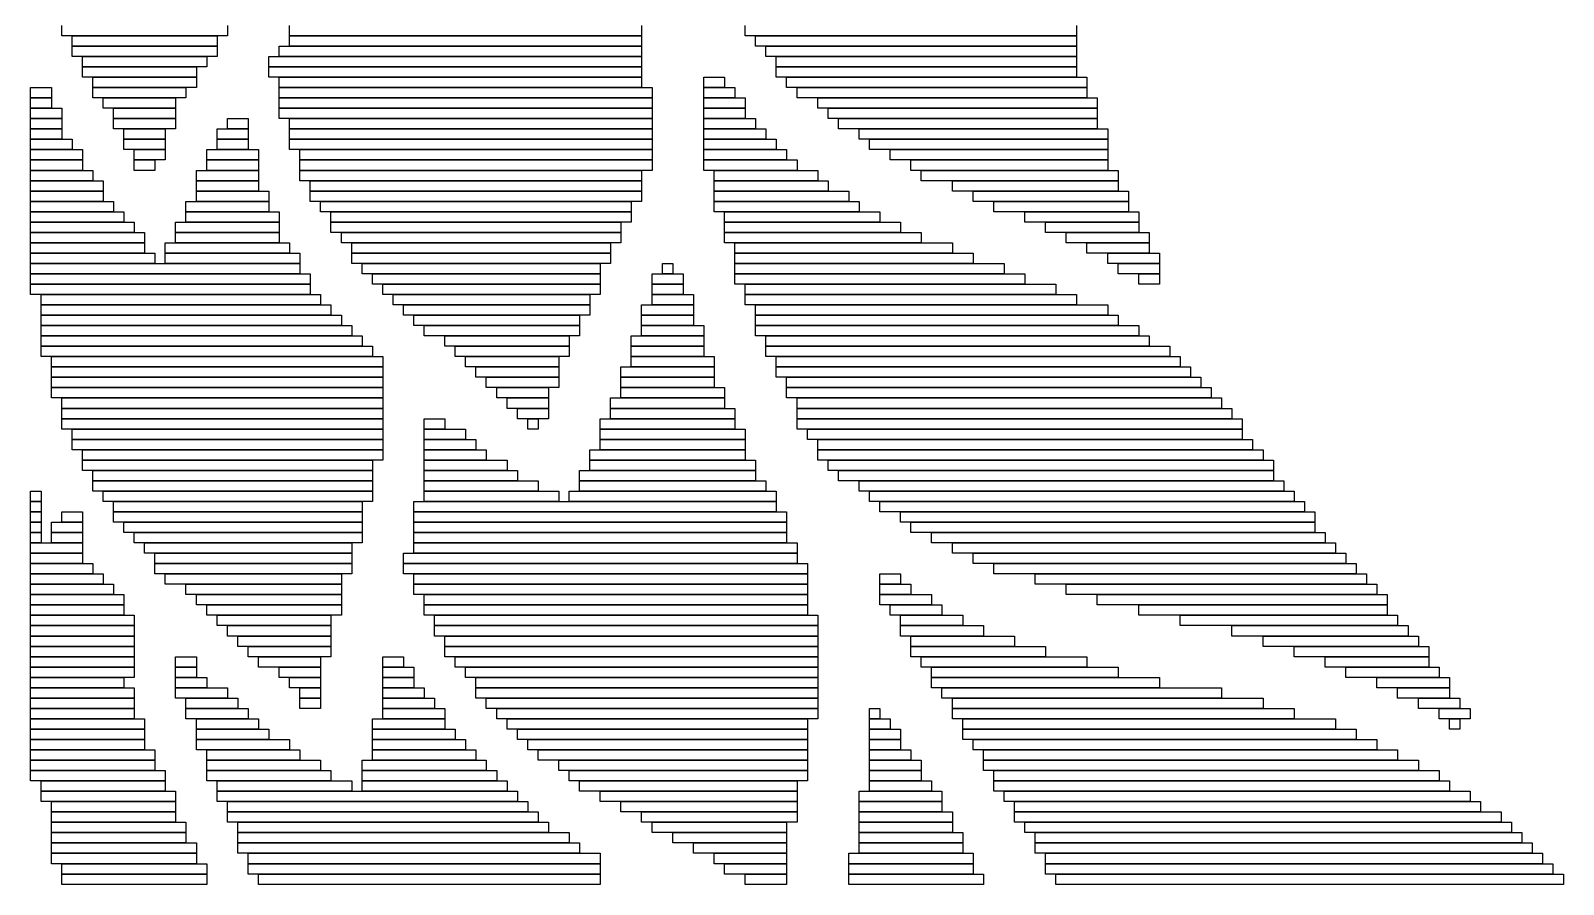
# Model space of a CAD drawing. Extents: x 343 to 660, y 321 to 684.
# Drawn here: x 343 to 491, y 321 to 403.5 of the extents above; entities that cross this region are included whole.
import ezdxf

# ---------------------------------------------------------------- set-up
doc = ezdxf.new("R2010")
doc.units = 0

msp = doc.modelspace()

# ---------------------------------------------------------------- linework, layer by layer
for p, q in [((346, 403), (346, 404)), ((362, 403), (346, 403)), ((347, 403), (361, 403)), ((347, 402), (347, 403)), ((361, 403), (361, 402)), ((362, 404), (362, 403)), ((368, 403), (368, 404)), ((402, 403), (368, 403)), ((368, 403), (402, 403)), ((368, 402), (368, 403)), ((402, 404), (402, 403)), ((402, 403), (402, 402)), ((412, 403), (412, 404)), ((444, 403), (412, 403)), ((413, 403), (444, 403)), ((413, 402), (413, 403)), ((444, 404), (444, 403)), ((444, 403), (444, 402)), ((361, 402), (347, 402)), ((347, 402), (361, 402)), ((347, 401), (347, 402)), ((361, 402), (361, 401)), ((367, 402), (402, 402)), ((367, 401), (367, 402)), ((402, 402), (368, 402)), ((402, 402), (402, 401)), ((444, 402), (413, 402)), ((414, 402), (444, 402)), ((414, 401), (414, 402)), ((444, 402), (444, 401)), ((361, 401), (347, 401)), ((348, 401), (360, 401)), ((348, 400), (348, 401)), ((360, 400), (348, 400)), ((348, 400), (359, 400)), ((348, 399), (348, 400)), ((359, 400), (359, 399)), ((360, 401), (360, 400)), ((366, 401), (402, 401)), ((366, 400), (366, 401)), ((402, 400), (366, 400)), ((366, 400), (402, 400)), ((366, 399), (366, 400)), ((402, 401), (367, 401)), ((402, 401), (402, 400)), ((402, 400), (402, 399)), ((444, 401), (414, 401)), ((415, 401), (444, 401)), ((415, 400), (415, 401)), ((444, 400), (415, 400)), ((415, 400), (444, 400)), ((415, 399), (415, 400)), ((444, 401), (444, 400)), ((444, 400), (444, 399)), ((359, 399), (348, 399)), ((349, 399), (359, 399)), ((349, 398), (349, 399)), ((359, 399), (359, 398)), ((402, 399), (366, 399)), ((367, 399), (402, 399)), ((367, 398), (367, 399)), ((402, 399), (402, 398)), ((408, 399), (410, 399)), ((408, 398), (408, 399)), ((410, 399), (410, 398)), ((444, 399), (415, 399)), ((416, 399), (445, 399)), ((416, 398), (416, 399)), ((445, 399), (445, 398)), ((343, 398), (345, 398)), ((343, 397), (343, 398)), ((345, 397), (343, 397)), ((343, 397), (345, 397)), ((343, 396), (343, 397)), ((345, 398), (345, 397)), ((345, 397), (345, 396)), ((359, 398), (349, 398)), ((349, 398), (358, 398)), ((349, 397), (349, 398)), ((358, 397), (349, 397)), ((350, 397), (357, 397)), ((350, 396), (350, 397)), ((357, 397), (357, 396)), ((358, 398), (358, 397)), ((402, 398), (367, 398)), ((367, 398), (403, 398)), ((367, 397), (367, 398)), ((403, 397), (367, 397)), ((367, 397), (403, 397)), ((367, 396), (367, 397)), ((403, 398), (403, 397)), ((403, 397), (403, 396)), ((410, 398), (408, 398)), ((408, 398), (411, 398)), ((408, 397), (408, 398)), ((411, 397), (408, 397)), ((408, 397), (412, 397)), ((408, 396), (408, 397)), ((411, 398), (411, 397)), ((412, 397), (412, 396)), ((445, 398), (416, 398)), ((417, 398), (445, 398)), ((417, 397), (417, 398)), ((445, 397), (417, 397)), ((419, 397), (446, 397)), ((419, 396), (419, 397)), ((445, 398), (445, 397)), ((446, 397), (446, 396)), ((345, 396), (343, 396)), ((343, 396), (346, 396)), ((343, 395), (343, 396)), ((346, 396), (346, 395)), ((357, 396), (350, 396)), ((351, 396), (357, 396)), ((351, 395), (351, 396)), ((357, 396), (357, 395)), ((403, 396), (367, 396)), ((367, 396), (403, 396)), ((367, 395), (367, 396)), ((403, 396), (403, 395)), ((412, 396), (408, 396)), ((408, 396), (412, 396)), ((408, 395), (408, 396)), ((412, 396), (412, 395)), ((446, 396), (419, 396)), ((420, 396), (446, 396)), ((420, 395), (420, 396)), ((446, 396), (446, 395)), ((346, 395), (343, 395)), ((343, 395), (346, 395)), ((343, 394), (343, 395)), ((346, 394), (343, 394)), ((343, 394), (346, 394)), ((343, 393), (343, 394)), ((346, 395), (346, 394)), ((346, 394), (346, 393)), ((357, 395), (351, 395)), ((351, 395), (357, 395)), ((351, 394), (351, 395)), ((357, 394), (351, 394)), ((352, 394), (356, 394)), ((352, 393), (352, 394)), ((356, 394), (356, 393)), ((357, 395), (357, 394)), ((361, 394), (364, 394)), ((361, 393), (361, 394)), ((362, 395), (364, 395)), ((362, 394), (362, 395)), ((364, 394), (362, 394)), ((364, 395), (364, 394)), ((364, 394), (364, 393)), ((403, 395), (367, 395)), ((368, 395), (403, 395)), ((368, 394), (368, 395)), ((403, 394), (368, 394)), ((368, 394), (403, 394)), ((368, 393), (368, 394)), ((403, 395), (403, 394)), ((403, 394), (403, 393)), ((412, 395), (408, 395)), ((408, 395), (413, 395)), ((408, 394), (408, 395)), ((413, 394), (408, 394)), ((408, 394), (414, 394)), ((408, 393), (408, 394)), ((413, 395), (413, 394)), ((414, 394), (414, 393)), ((446, 395), (420, 395)), ((421, 395), (446, 395)), ((421, 394), (421, 395)), ((446, 394), (421, 394)), ((423, 394), (447, 394)), ((423, 393), (423, 394)), ((446, 395), (446, 394)), ((447, 394), (447, 393)), ((346, 393), (343, 393)), ((343, 393), (347, 393)), ((343, 392), (343, 393)), ((347, 393), (347, 392)), ((356, 393), (352, 393)), ((352, 393), (356, 393)), ((352, 392), (352, 393)), ((356, 393), (356, 392)), ((364, 393), (361, 393)), ((361, 393), (364, 393)), ((361, 392), (361, 393)), ((364, 393), (364, 392)), ((403, 393), (368, 393)), ((368, 393), (403, 393)), ((368, 392), (368, 393)), ((403, 393), (403, 392)), ((414, 393), (408, 393)), ((408, 393), (415, 393)), ((408, 392), (408, 393)), ((415, 393), (415, 392)), ((447, 393), (423, 393)), ((424, 393), (447, 393)), ((424, 392), (424, 393)), ((447, 393), (447, 392)), ((347, 392), (343, 392)), ((343, 392), (348, 392)), ((343, 391), (343, 392)), ((348, 391), (343, 391)), ((343, 391), (348, 391)), ((343, 390), (343, 391)), ((348, 392), (348, 391)), ((348, 391), (348, 390)), ((356, 392), (352, 392)), ((353, 392), (356, 392)), ((353, 391), (353, 392)), ((356, 391), (353, 391)), ((353, 391), (355, 391)), ((353, 390), (353, 391)), ((355, 391), (355, 390)), ((356, 392), (356, 391)), ((360, 392), (365, 392)), ((360, 391), (360, 392)), ((365, 391), (360, 391)), ((360, 391), (365, 391)), ((360, 390), (360, 391)), ((364, 392), (361, 392)), ((365, 392), (365, 391)), ((365, 391), (365, 390)), ((403, 392), (368, 392)), ((369, 392), (403, 392)), ((369, 391), (369, 392)), ((403, 391), (369, 391)), ((369, 391), (403, 391)), ((369, 390), (369, 391)), ((403, 392), (403, 391)), ((403, 391), (403, 390)), ((415, 392), (408, 392)), ((408, 392), (416, 392)), ((408, 391), (408, 392)), ((416, 391), (408, 391)), ((408, 391), (417, 391)), ((408, 390), (408, 391)), ((416, 392), (416, 391)), ((417, 391), (417, 390)), ((447, 392), (424, 392)), ((426, 392), (447, 392)), ((426, 391), (426, 392)), ((447, 391), (426, 391)), ((428, 391), (447, 391)), ((428, 390), (428, 391)), ((447, 392), (447, 391)), ((447, 391), (447, 390)), ((348, 390), (343, 390)), ((343, 390), (349, 390)), ((343, 389), (343, 390)), ((349, 390), (349, 389)), ((355, 390), (353, 390)), ((359, 390), (365, 390)), ((359, 389), (359, 390)), ((365, 390), (360, 390)), ((365, 390), (365, 389)), ((403, 390), (369, 390)), ((369, 390), (402, 390)), ((369, 389), (369, 390)), ((402, 390), (402, 389)), ((417, 390), (408, 390)), ((409, 390), (419, 390)), ((409, 389), (409, 390)), ((419, 390), (419, 389)), ((447, 390), (428, 390)), ((429, 390), (448, 390)), ((429, 389), (429, 390)), ((448, 390), (448, 389)), ((349, 389), (343, 389)), ((343, 389), (350, 389)), ((343, 388), (343, 389)), ((350, 388), (343, 388)), ((343, 388), (350, 388)), ((343, 387), (343, 388)), ((350, 389), (350, 388)), ((350, 388), (350, 387)), ((365, 389), (359, 389)), ((359, 389), (365, 389)), ((359, 388), (359, 389)), ((365, 388), (359, 388)), ((359, 388), (366, 388)), ((359, 387), (359, 388)), ((365, 389), (365, 388)), ((366, 388), (366, 387)), ((402, 389), (369, 389)), ((370, 389), (402, 389)), ((370, 388), (370, 389)), ((402, 388), (370, 388)), ((370, 388), (402, 388)), ((370, 387), (370, 388)), ((402, 389), (402, 388)), ((402, 388), (402, 387)), ((419, 389), (409, 389)), ((409, 389), (420, 389)), ((409, 388), (409, 389)), ((420, 388), (409, 388)), ((409, 388), (422, 388)), ((409, 387), (409, 388)), ((420, 389), (420, 388)), ((422, 388), (422, 387)), ((448, 389), (429, 389)), ((432, 389), (448, 389)), ((432, 388), (432, 389)), ((448, 388), (432, 388)), ((434, 388), (449, 388)), ((434, 387), (434, 388)), ((448, 389), (448, 388)), ((449, 388), (449, 387)), ((350, 387), (343, 387)), ((343, 387), (351, 387)), ((343, 386), (343, 387)), ((351, 387), (351, 386)), ((358, 387), (366, 387)), ((358, 386), (358, 387)), ((366, 387), (359, 387)), ((366, 387), (366, 386)), ((402, 387), (370, 387)), ((371, 387), (401, 387)), ((371, 386), (371, 387)), ((401, 387), (401, 386)), ((422, 387), (409, 387)), ((409, 387), (423, 387)), ((409, 386), (409, 387)), ((423, 387), (423, 386)), ((449, 387), (434, 387)), ((436, 387), (449, 387)), ((436, 386), (436, 387)), ((449, 387), (449, 386)), ((351, 386), (343, 386)), ((343, 386), (352, 386)), ((343, 385), (343, 386)), ((352, 385), (343, 385)), ((343, 385), (353, 385)), ((343, 384), (343, 385)), ((352, 386), (352, 385)), ((353, 385), (353, 384)), ((357, 385), (367, 385)), ((357, 384), (357, 385)), ((366, 386), (358, 386)), ((358, 386), (367, 386)), ((358, 385), (358, 386)), ((367, 385), (358, 385)), ((367, 386), (367, 385)), ((367, 385), (367, 384)), ((401, 386), (371, 386)), ((372, 386), (401, 386)), ((372, 385), (372, 386)), ((401, 385), (372, 385)), ((372, 385), (400, 385)), ((372, 384), (372, 385)), ((400, 385), (400, 384)), ((401, 386), (401, 385)), ((423, 386), (409, 386)), ((410, 386), (425, 386)), ((410, 385), (410, 386)), ((425, 385), (410, 385)), ((410, 385), (427, 385)), ((410, 384), (410, 385)), ((425, 386), (425, 385)), ((427, 385), (427, 384)), ((449, 386), (436, 386)), ((439, 386), (450, 386)), ((439, 385), (439, 386)), ((450, 385), (439, 385)), ((441, 385), (450, 385)), ((441, 384), (441, 385)), ((450, 386), (450, 385)), ((450, 385), (450, 384)), ((353, 384), (343, 384)), ((343, 384), (354, 384)), ((343, 383), (343, 384)), ((354, 384), (354, 383)), ((367, 384), (357, 384)), ((357, 384), (367, 384)), ((357, 383), (357, 384)), ((367, 384), (367, 383)), ((400, 384), (372, 384)), ((373, 384), (400, 384)), ((373, 383), (373, 384)), ((400, 384), (400, 383)), ((427, 384), (410, 384)), ((410, 384), (429, 384)), ((410, 383), (410, 384)), ((429, 384), (429, 383)), ((450, 384), (441, 384)), ((443, 384), (451, 384)), ((443, 383), (443, 384)), ((451, 384), (451, 383)), ((354, 383), (343, 383)), ((343, 383), (354, 383)), ((343, 382), (343, 383)), ((354, 382), (343, 382)), ((343, 382), (355, 382)), ((343, 381), (343, 382)), ((354, 383), (354, 382)), ((355, 382), (355, 381)), ((356, 383), (368, 383)), ((356, 382), (356, 383)), ((368, 382), (356, 382)), ((356, 382), (369, 382)), ((356, 381), (356, 382)), ((367, 383), (357, 383)), ((368, 383), (368, 382)), ((369, 382), (369, 381)), ((400, 383), (373, 383)), ((374, 383), (399, 383)), ((374, 382), (374, 383)), ((399, 382), (374, 382)), ((374, 382), (399, 382)), ((374, 381), (374, 382)), ((399, 383), (399, 382)), ((399, 382), (399, 381)), ((429, 383), (410, 383)), ((411, 383), (432, 383)), ((411, 382), (411, 383)), ((432, 382), (411, 382)), ((411, 382), (434, 382)), ((411, 381), (411, 382)), ((432, 383), (432, 382)), ((434, 382), (434, 381)), ((451, 383), (443, 383)), ((445, 383), (451, 383)), ((445, 382), (445, 383)), ((451, 382), (445, 382)), ((447, 382), (452, 382)), ((447, 381), (447, 382)), ((451, 383), (451, 382)), ((452, 382), (452, 381)), ((355, 381), (343, 381)), ((343, 381), (369, 381)), ((343, 380), (343, 381)), ((369, 381), (356, 381)), ((369, 381), (369, 380)), ((399, 381), (374, 381)), ((375, 381), (398, 381)), ((375, 380), (375, 381)), ((398, 381), (398, 380)), ((404, 381), (405, 381)), ((404, 380), (404, 381)), ((405, 381), (405, 380)), ((434, 381), (411, 381)), ((411, 381), (437, 381)), ((411, 380), (411, 381)), ((437, 381), (437, 380)), ((452, 381), (447, 381)), ((448, 381), (452, 381)), ((448, 380), (448, 381)), ((452, 381), (452, 380)), ((369, 380), (343, 380)), ((343, 380), (370, 380)), ((343, 379), (343, 380)), ((370, 379), (343, 379)), ((343, 379), (370, 379)), ((343, 378), (343, 379)), ((370, 380), (370, 379)), ((370, 379), (370, 378)), ((398, 380), (375, 380)), ((376, 380), (398, 380)), ((376, 379), (376, 380)), ((398, 379), (376, 379)), ((377, 379), (398, 379)), ((377, 378), (377, 379)), ((398, 380), (398, 379)), ((398, 379), (398, 378)), ((403, 380), (406, 380)), ((403, 379), (403, 380)), ((406, 379), (403, 379)), ((403, 379), (406, 379)), ((403, 378), (403, 379)), ((405, 380), (404, 380)), ((406, 380), (406, 379)), ((406, 379), (406, 378)), ((437, 380), (411, 380)), ((411, 380), (439, 380)), ((411, 379), (411, 380)), ((439, 379), (411, 379)), ((412, 379), (442, 379)), ((412, 378), (412, 379)), ((439, 380), (439, 379)), ((442, 379), (442, 378)), ((452, 380), (448, 380)), ((450, 380), (452, 380)), ((450, 379), (450, 380)), ((452, 379), (450, 379)), ((452, 380), (452, 379)), ((370, 378), (343, 378)), ((344, 378), (371, 378)), ((344, 377), (344, 378)), ((371, 378), (371, 377)), ((398, 378), (377, 378)), ((378, 378), (397, 378)), ((378, 377), (378, 378)), ((397, 378), (397, 377)), ((406, 378), (403, 378)), ((403, 378), (407, 378)), ((403, 377), (403, 378)), ((407, 378), (407, 377)), ((442, 378), (412, 378)), ((412, 378), (444, 378)), ((412, 377), (412, 378)), ((444, 378), (444, 377)), ((371, 377), (344, 377)), ((344, 377), (372, 377)), ((344, 376), (344, 377)), ((372, 376), (344, 376)), ((344, 376), (373, 376)), ((344, 375), (344, 376)), ((372, 377), (372, 376)), ((373, 376), (373, 375)), ((397, 377), (378, 377)), ((379, 377), (397, 377)), ((379, 376), (379, 377)), ((397, 376), (379, 376)), ((380, 376), (396, 376)), ((380, 375), (380, 376)), ((396, 376), (396, 375)), ((397, 377), (397, 376)), ((402, 377), (407, 377)), ((402, 376), (402, 377)), ((407, 376), (402, 376)), ((402, 376), (407, 376)), ((402, 375), (402, 376)), ((407, 377), (403, 377)), ((407, 377), (407, 376)), ((407, 376), (407, 375)), ((444, 377), (412, 377)), ((413, 377), (447, 377)), ((413, 376), (413, 377)), ((447, 376), (413, 376)), ((413, 376), (448, 376)), ((413, 375), (413, 376)), ((447, 377), (447, 376)), ((448, 376), (448, 375)), ((373, 375), (344, 375)), ((344, 375), (374, 375)), ((344, 374), (344, 375)), ((374, 375), (374, 374)), ((396, 375), (380, 375)), ((381, 375), (396, 375)), ((381, 374), (381, 375)), ((396, 375), (396, 374)), ((407, 375), (402, 375)), ((402, 375), (408, 375)), ((402, 374), (402, 375)), ((408, 375), (408, 374)), ((448, 375), (413, 375)), ((413, 375), (450, 375)), ((413, 374), (413, 375)), ((450, 375), (450, 374)), ((374, 374), (344, 374)), ((344, 374), (375, 374)), ((344, 373), (344, 374)), ((375, 373), (344, 373)), ((344, 373), (376, 373)), ((344, 372), (344, 373)), ((375, 374), (375, 373)), ((376, 373), (376, 372)), ((396, 374), (381, 374)), ((383, 374), (395, 374)), ((383, 373), (383, 374)), ((395, 373), (383, 373)), ((384, 373), (395, 373)), ((384, 372), (384, 373)), ((395, 374), (395, 373)), ((395, 373), (395, 372)), ((401, 374), (408, 374)), ((401, 373), (401, 374)), ((408, 373), (401, 373)), ((401, 373), (408, 373)), ((401, 372), (401, 373)), ((408, 374), (402, 374)), ((408, 374), (408, 373)), ((408, 373), (408, 372)), ((450, 374), (413, 374)), ((414, 374), (451, 374)), ((414, 373), (414, 374)), ((451, 373), (414, 373)), ((414, 373), (453, 373)), ((414, 372), (414, 373)), ((451, 374), (451, 373)), ((453, 373), (453, 372)), ((376, 372), (344, 372)), ((345, 372), (377, 372)), ((345, 371), (345, 372)), ((377, 372), (377, 371)), ((395, 372), (384, 372)), ((385, 372), (394, 372)), ((385, 371), (385, 372)), ((394, 372), (394, 371)), ((408, 372), (401, 372)), ((401, 372), (409, 372)), ((401, 371), (401, 372)), ((409, 372), (409, 371)), ((453, 372), (414, 372)), ((415, 372), (454, 372)), ((415, 371), (415, 372)), ((454, 372), (454, 371)), ((377, 371), (345, 371)), ((345, 371), (377, 371)), ((345, 370), (345, 371)), ((377, 370), (345, 370)), ((345, 370), (377, 370)), ((345, 369), (345, 370)), ((377, 371), (377, 370)), ((377, 370), (377, 369)), ((394, 371), (385, 371)), ((386, 371), (394, 371)), ((386, 370), (386, 371)), ((394, 370), (386, 370)), ((387, 370), (394, 370)), ((387, 369), (387, 370)), ((394, 371), (394, 370)), ((394, 370), (394, 369)), ((400, 371), (409, 371)), ((400, 370), (400, 371)), ((409, 370), (400, 370)), ((400, 370), (409, 370)), ((400, 369), (400, 370)), ((409, 371), (401, 371)), ((409, 371), (409, 370)), ((409, 370), (409, 369)), ((454, 371), (415, 371)), ((415, 371), (455, 371)), ((415, 370), (415, 371)), ((455, 370), (415, 370)), ((416, 370), (456, 370)), ((416, 369), (416, 370)), ((455, 371), (455, 370)), ((456, 370), (456, 369)), ((377, 369), (345, 369)), ((345, 369), (377, 369)), ((345, 368), (345, 369)), ((377, 369), (377, 368)), ((394, 369), (387, 369)), ((388, 369), (393, 369)), ((388, 368), (388, 369)), ((393, 369), (393, 368)), ((409, 369), (400, 369)), ((400, 369), (410, 369)), ((400, 368), (400, 369)), ((410, 369), (410, 368)), ((456, 369), (416, 369)), ((416, 369), (457, 369)), ((416, 368), (416, 369)), ((457, 369), (457, 368)), ((377, 368), (345, 368)), ((346, 368), (377, 368)), ((346, 367), (346, 368)), ((377, 368), (377, 367)), ((393, 368), (388, 368)), ((389, 368), (393, 368)), ((389, 367), (389, 368)), ((393, 368), (393, 367)), ((399, 368), (410, 368)), ((399, 367), (399, 368)), ((410, 368), (400, 368)), ((410, 368), (410, 367)), ((457, 368), (416, 368)), ((417, 368), (458, 368)), ((417, 367), (417, 368)), ((458, 368), (458, 367)), ((377, 367), (346, 367)), ((346, 367), (377, 367)), ((346, 366), (346, 367)), ((377, 366), (346, 366)), ((346, 366), (377, 366)), ((346, 365), (346, 366)), ((377, 367), (377, 366)), ((377, 366), (377, 365)), ((381, 366), (383, 366)), ((381, 365), (381, 366)), ((383, 366), (383, 365)), ((393, 367), (389, 367)), ((390, 367), (393, 367)), ((390, 366), (390, 367)), ((393, 366), (390, 366)), ((391, 366), (392, 366)), ((391, 365), (391, 366)), ((392, 366), (392, 365)), ((393, 367), (393, 366)), ((398, 366), (411, 366)), ((398, 365), (398, 366)), ((410, 367), (399, 367)), ((399, 367), (411, 367)), ((399, 366), (399, 367)), ((411, 366), (399, 366)), ((411, 367), (411, 366)), ((411, 366), (411, 365)), ((458, 367), (417, 367)), ((417, 367), (459, 367)), ((417, 366), (417, 367)), ((459, 366), (417, 366)), ((417, 366), (460, 366)), ((417, 365), (417, 366)), ((459, 367), (459, 366)), ((460, 366), (460, 365)), ((377, 365), (346, 365)), ((347, 365), (377, 365)), ((347, 364), (347, 365)), ((377, 365), (377, 364)), ((383, 365), (381, 365)), ((381, 365), (385, 365)), ((381, 364), (381, 365)), ((385, 365), (385, 364)), ((392, 365), (391, 365)), ((411, 365), (398, 365)), ((398, 365), (412, 365)), ((398, 364), (398, 365)), ((412, 365), (412, 364)), ((460, 365), (417, 365)), ((418, 365), (460, 365)), ((418, 364), (418, 365)), ((460, 365), (460, 364)), ((377, 364), (347, 364)), ((347, 364), (377, 364)), ((347, 363), (347, 364)), ((377, 363), (347, 363)), ((348, 363), (377, 363)), ((348, 362), (348, 363)), ((377, 364), (377, 363)), ((377, 363), (377, 362)), ((385, 364), (381, 364)), ((381, 364), (386, 364)), ((381, 363), (381, 364)), ((386, 363), (381, 363)), ((381, 363), (387, 363)), ((381, 362), (381, 363)), ((386, 364), (386, 363)), ((387, 363), (387, 362)), ((397, 363), (412, 363)), ((397, 362), (397, 363)), ((412, 364), (398, 364)), ((398, 364), (412, 364)), ((398, 363), (398, 364)), ((412, 363), (398, 363)), ((412, 364), (412, 363)), ((412, 363), (412, 362)), ((460, 364), (418, 364)), ((419, 364), (461, 364)), ((419, 363), (419, 364)), ((461, 363), (419, 363)), ((419, 363), (462, 363)), ((419, 362), (419, 363)), ((461, 364), (461, 363)), ((462, 363), (462, 362)), ((377, 362), (348, 362)), ((348, 362), (376, 362)), ((348, 361), (348, 362)), ((376, 362), (376, 361)), ((387, 362), (381, 362)), ((381, 362), (389, 362)), ((381, 361), (381, 362)), ((389, 362), (389, 361)), ((412, 362), (397, 362)), ((397, 362), (413, 362)), ((397, 361), (397, 362)), ((413, 362), (413, 361)), ((462, 362), (419, 362)), ((420, 362), (463, 362)), ((420, 361), (420, 362)), ((463, 362), (463, 361)), ((376, 361), (348, 361)), ((349, 361), (376, 361)), ((349, 360), (349, 361)), ((376, 360), (349, 360)), ((349, 360), (376, 360)), ((349, 359), (349, 360)), ((376, 361), (376, 360)), ((376, 360), (376, 359)), ((389, 361), (381, 361)), ((381, 361), (390, 361)), ((381, 360), (381, 361)), ((390, 360), (381, 360)), ((381, 360), (392, 360)), ((381, 359), (381, 360)), ((390, 361), (390, 360)), ((392, 360), (392, 359)), ((396, 361), (413, 361)), ((396, 360), (396, 361)), ((413, 360), (396, 360)), ((396, 360), (414, 360)), ((396, 359), (396, 360)), ((413, 361), (397, 361)), ((413, 361), (413, 360)), ((414, 360), (414, 359)), ((463, 361), (420, 361)), ((421, 361), (463, 361)), ((421, 360), (421, 361)), ((463, 360), (421, 360)), ((423, 360), (464, 360)), ((423, 359), (423, 360)), ((463, 361), (463, 360)), ((464, 360), (464, 359)), ((343, 359), (344, 359)), ((343, 358), (343, 359)), ((344, 359), (344, 358)), ((376, 359), (349, 359)), ((350, 359), (376, 359)), ((350, 358), (350, 359)), ((376, 359), (376, 358)), ((392, 359), (381, 359)), ((381, 359), (394, 359)), ((381, 358), (381, 359)), ((394, 359), (394, 358)), ((395, 359), (415, 359)), ((395, 358), (395, 359)), ((414, 359), (396, 359)), ((415, 359), (415, 358)), ((464, 359), (423, 359)), ((424, 359), (465, 359)), ((424, 358), (424, 359)), ((465, 359), (465, 358)), ((344, 358), (343, 358)), ((343, 358), (344, 358)), ((343, 357), (343, 358)), ((344, 357), (343, 357)), ((343, 357), (344, 357)), ((343, 356), (343, 357)), ((344, 358), (344, 357)), ((344, 357), (344, 356)), ((346, 357), (348, 357)), ((346, 356), (346, 357)), ((348, 357), (348, 356)), ((376, 358), (350, 358)), ((351, 358), (375, 358)), ((351, 357), (351, 358)), ((375, 357), (351, 357)), ((351, 357), (375, 357)), ((351, 356), (351, 357)), ((375, 358), (375, 357)), ((375, 357), (375, 356)), ((380, 358), (415, 358)), ((380, 357), (380, 358)), ((415, 357), (380, 357)), ((380, 357), (416, 357)), ((380, 356), (380, 357)), ((394, 358), (381, 358)), ((415, 358), (395, 358)), ((415, 358), (415, 357)), ((416, 357), (416, 356)), ((465, 358), (424, 358)), ((425, 358), (466, 358)), ((425, 357), (425, 358)), ((466, 357), (425, 357)), ((427, 357), (467, 357)), ((427, 356), (427, 357)), ((466, 358), (466, 357)), ((467, 357), (467, 356)), ((344, 356), (343, 356)), ((343, 356), (344, 356)), ((343, 355), (343, 356)), ((344, 356), (344, 355)), ((345, 356), (348, 356)), ((345, 355), (345, 356)), ((348, 356), (346, 356)), ((348, 356), (348, 355)), ((375, 356), (351, 356)), ((352, 356), (375, 356)), ((352, 355), (352, 356)), ((375, 356), (375, 355)), ((416, 356), (380, 356)), ((380, 356), (416, 356)), ((380, 355), (380, 356)), ((416, 356), (416, 355)), ((467, 356), (427, 356)), ((428, 356), (467, 356)), ((428, 355), (428, 356)), ((467, 356), (467, 355)), ((344, 355), (343, 355)), ((343, 355), (344, 355)), ((343, 354), (343, 355)), ((344, 354), (343, 354)), ((343, 354), (348, 354)), ((343, 353), (343, 354)), ((344, 355), (344, 354)), ((348, 355), (345, 355)), ((345, 355), (348, 355)), ((345, 354), (345, 355)), ((348, 354), (345, 354)), ((348, 355), (348, 354)), ((348, 354), (348, 353)), ((375, 355), (352, 355)), ((353, 355), (375, 355)), ((353, 354), (353, 355)), ((375, 354), (353, 354)), ((354, 354), (374, 354)), ((354, 353), (354, 354)), ((374, 354), (374, 353)), ((375, 355), (375, 354)), ((416, 355), (380, 355)), ((380, 355), (416, 355)), ((380, 354), (380, 355)), ((416, 354), (380, 354)), ((380, 354), (417, 354)), ((380, 353), (380, 354)), ((416, 355), (416, 354)), ((417, 354), (417, 353)), ((467, 355), (428, 355)), ((430, 355), (468, 355)), ((430, 354), (430, 355)), ((468, 354), (430, 354)), ((432, 354), (469, 354)), ((432, 353), (432, 354)), ((468, 355), (468, 354)), ((469, 354), (469, 353)), ((348, 353), (343, 353)), ((343, 353), (348, 353)), ((343, 352), (343, 353)), ((348, 353), (348, 352)), ((374, 353), (354, 353)), ((355, 353), (374, 353)), ((355, 352), (355, 353)), ((374, 353), (374, 352)), ((379, 353), (417, 353)), ((379, 352), (379, 353)), ((417, 353), (380, 353)), ((417, 353), (417, 352)), ((469, 353), (432, 353)), ((434, 353), (470, 353)), ((434, 352), (434, 353)), ((470, 353), (470, 352)), ((348, 352), (343, 352)), ((343, 352), (349, 352)), ((343, 351), (343, 352)), ((349, 351), (343, 351)), ((343, 351), (350, 351)), ((343, 350), (343, 351)), ((349, 352), (349, 351)), ((350, 351), (350, 350)), ((374, 352), (355, 352)), ((355, 352), (374, 352)), ((355, 351), (355, 352)), ((374, 351), (355, 351)), ((356, 351), (373, 351)), ((356, 350), (356, 351)), ((373, 351), (373, 350)), ((374, 352), (374, 351)), ((417, 352), (379, 352)), ((379, 352), (418, 352)), ((379, 351), (379, 352)), ((418, 351), (379, 351)), ((380, 351), (418, 351)), ((380, 350), (380, 351)), ((418, 352), (418, 351)), ((418, 351), (418, 350)), ((425, 351), (427, 351)), ((425, 350), (425, 351)), ((427, 351), (427, 350)), ((470, 352), (434, 352)), ((436, 352), (471, 352)), ((436, 351), (436, 352)), ((471, 351), (436, 351)), ((440, 351), (472, 351)), ((440, 350), (440, 351)), ((471, 352), (471, 351)), ((472, 351), (472, 350)), ((350, 350), (343, 350)), ((343, 350), (351, 350)), ((343, 349), (343, 350)), ((351, 350), (351, 349)), ((373, 350), (356, 350)), ((358, 350), (373, 350)), ((358, 349), (358, 350)), ((373, 350), (373, 349)), ((418, 350), (380, 350)), ((380, 350), (418, 350)), ((380, 349), (380, 350)), ((418, 350), (418, 349)), ((427, 350), (425, 350)), ((425, 350), (428, 350)), ((425, 349), (425, 350)), ((428, 350), (428, 349)), ((472, 350), (440, 350)), ((443, 350), (473, 350)), ((443, 349), (443, 350)), ((473, 350), (473, 349)), ((351, 349), (343, 349)), ((343, 349), (352, 349)), ((343, 348), (343, 349)), ((352, 348), (343, 348)), ((343, 348), (352, 348)), ((343, 347), (343, 348)), ((352, 349), (352, 348)), ((352, 348), (352, 347)), ((373, 349), (358, 349)), ((359, 349), (373, 349)), ((359, 348), (359, 349)), ((373, 348), (359, 348)), ((360, 348), (373, 348)), ((360, 347), (360, 348)), ((373, 349), (373, 348)), ((373, 348), (373, 347)), ((418, 349), (380, 349)), ((381, 349), (418, 349)), ((381, 348), (381, 349)), ((418, 348), (381, 348)), ((381, 348), (418, 348)), ((381, 347), (381, 348)), ((418, 349), (418, 348)), ((418, 348), (418, 347)), ((428, 349), (425, 349)), ((425, 349), (430, 349)), ((425, 348), (425, 349)), ((430, 348), (425, 348)), ((426, 348), (431, 348)), ((426, 347), (426, 348)), ((430, 349), (430, 348)), ((431, 348), (431, 347)), ((473, 349), (443, 349)), ((446, 349), (474, 349)), ((446, 348), (446, 349)), ((474, 348), (446, 348)), ((450, 348), (474, 348)), ((450, 347), (450, 348)), ((474, 349), (474, 348)), ((474, 348), (474, 347)), ((352, 347), (343, 347)), ((343, 347), (353, 347)), ((343, 346), (343, 347)), ((353, 347), (353, 346)), ((373, 347), (360, 347)), ((361, 347), (372, 347)), ((361, 346), (361, 347)), ((372, 347), (372, 346)), ((418, 347), (381, 347)), ((382, 347), (419, 347)), ((382, 346), (382, 347)), ((419, 347), (419, 346)), ((431, 347), (426, 347)), ((427, 347), (433, 347)), ((427, 346), (427, 347)), ((433, 347), (433, 346)), ((474, 347), (450, 347)), ((454, 347), (475, 347)), ((454, 346), (454, 347)), ((475, 347), (475, 346)), ((353, 346), (343, 346)), ((343, 346), (353, 346)), ((343, 345), (343, 346)), ((353, 345), (343, 345)), ((343, 345), (353, 345)), ((343, 344), (343, 345)), ((353, 346), (353, 345)), ((353, 345), (353, 344)), ((372, 346), (361, 346)), ((362, 346), (372, 346)), ((362, 345), (362, 346)), ((372, 345), (362, 345)), ((363, 345), (372, 345)), ((363, 344), (363, 345)), ((372, 346), (372, 345)), ((372, 345), (372, 344)), ((419, 346), (382, 346)), ((382, 346), (419, 346)), ((382, 345), (382, 346)), ((419, 345), (382, 345)), ((383, 345), (419, 345)), ((383, 344), (383, 345)), ((419, 346), (419, 345)), ((419, 345), (419, 344)), ((433, 346), (427, 346)), ((427, 346), (435, 346)), ((427, 345), (427, 346)), ((435, 345), (427, 345)), ((428, 345), (438, 345)), ((428, 344), (428, 345)), ((435, 346), (435, 345)), ((438, 345), (438, 344)), ((475, 346), (454, 346)), ((459, 346), (476, 346)), ((459, 345), (459, 346)), ((476, 345), (459, 345)), ((462, 345), (477, 345)), ((462, 344), (462, 345)), ((476, 346), (476, 345)), ((477, 345), (477, 344)), ((353, 344), (343, 344)), ((343, 344), (353, 344)), ((343, 343), (343, 344)), ((353, 344), (353, 343)), ((372, 344), (363, 344)), ((364, 344), (372, 344)), ((364, 343), (364, 344)), ((372, 344), (372, 343)), ((419, 344), (383, 344)), ((383, 344), (419, 344)), ((383, 343), (383, 344)), ((419, 344), (419, 343)), ((438, 344), (428, 344)), ((428, 344), (441, 344)), ((428, 343), (428, 344)), ((441, 344), (441, 343)), ((477, 344), (462, 344)), ((465, 344), (478, 344)), ((465, 343), (465, 344)), ((478, 344), (478, 343)), ((353, 343), (343, 343)), ((343, 343), (353, 343)), ((343, 342), (343, 343)), ((353, 342), (343, 342)), ((343, 342), (353, 342)), ((343, 341), (343, 342)), ((353, 343), (353, 342)), ((353, 342), (353, 341)), ((357, 343), (359, 343)), ((357, 342), (357, 343)), ((359, 342), (357, 342)), ((357, 342), (359, 342)), ((357, 341), (357, 342)), ((359, 343), (359, 342)), ((359, 342), (359, 341)), ((372, 343), (364, 343)), ((365, 343), (371, 343)), ((365, 342), (365, 343)), ((371, 342), (365, 342)), ((367, 342), (371, 342)), ((367, 341), (367, 342)), ((371, 343), (371, 342)), ((371, 342), (371, 341)), ((377, 343), (379, 343)), ((377, 342), (377, 343)), ((379, 342), (377, 342)), ((377, 342), (380, 342)), ((377, 341), (377, 342)), ((379, 343), (379, 342)), ((380, 342), (380, 341)), ((419, 343), (383, 343)), ((384, 343), (419, 343)), ((384, 342), (384, 343)), ((419, 342), (384, 342)), ((385, 342), (419, 342)), ((385, 341), (385, 342)), ((419, 343), (419, 342)), ((419, 342), (419, 341)), ((441, 343), (428, 343)), ((429, 343), (445, 343)), ((429, 342), (429, 343)), ((445, 342), (429, 342)), ((430, 342), (448, 342)), ((430, 341), (430, 342)), ((445, 343), (445, 342)), ((448, 342), (448, 341)), ((478, 343), (465, 343)), ((468, 343), (478, 343)), ((468, 342), (468, 343)), ((478, 342), (468, 342)), ((470, 342), (479, 342)), ((470, 341), (470, 342)), ((478, 343), (478, 342)), ((479, 342), (479, 341)), ((353, 341), (343, 341)), ((343, 341), (352, 341)), ((343, 340), (343, 341)), ((352, 341), (352, 340)), ((359, 341), (357, 341)), ((357, 341), (360, 341)), ((357, 340), (357, 341)), ((360, 341), (360, 340)), ((371, 341), (367, 341)), ((368, 341), (371, 341)), ((368, 340), (368, 341)), ((371, 341), (371, 340)), ((380, 341), (377, 341)), ((377, 341), (380, 341)), ((377, 340), (377, 341)), ((380, 341), (380, 340)), ((419, 341), (385, 341)), ((386, 341), (419, 341)), ((386, 340), (386, 341)), ((419, 341), (419, 340)), ((448, 341), (430, 341)), ((430, 341), (452, 341)), ((430, 340), (430, 341)), ((452, 341), (452, 340)), ((479, 341), (470, 341)), ((473, 341), (480, 341)), ((473, 340), (473, 341)), ((480, 341), (480, 340)), ((352, 340), (343, 340)), ((343, 340), (353, 340)), ((343, 339), (343, 340)), ((353, 339), (343, 339)), ((343, 339), (353, 339)), ((343, 338), (343, 339)), ((353, 340), (353, 339)), ((353, 339), (353, 338)), ((360, 340), (357, 340)), ((357, 340), (362, 340)), ((357, 339), (357, 340)), ((362, 339), (357, 339)), ((358, 339), (363, 339)), ((358, 338), (358, 339)), ((362, 340), (362, 339)), ((363, 339), (363, 338)), ((371, 340), (368, 340)), ((369, 340), (371, 340)), ((369, 339), (369, 340)), ((371, 339), (369, 339)), ((369, 339), (371, 339)), ((369, 338), (369, 339)), ((371, 340), (371, 339)), ((371, 339), (371, 338)), ((380, 340), (377, 340)), ((377, 340), (381, 340)), ((377, 339), (377, 340)), ((381, 339), (377, 339)), ((377, 339), (382, 339)), ((377, 338), (377, 339)), ((381, 340), (381, 339)), ((382, 339), (382, 338)), ((419, 340), (386, 340)), ((386, 340), (419, 340)), ((386, 339), (386, 340)), ((419, 339), (386, 339)), ((387, 339), (419, 339)), ((387, 338), (387, 339)), ((419, 340), (419, 339)), ((419, 339), (419, 338)), ((452, 340), (430, 340)), ((431, 340), (458, 340)), ((431, 339), (431, 340)), ((458, 339), (431, 339)), ((432, 339), (462, 339)), ((432, 338), (432, 339)), ((458, 340), (458, 339)), ((462, 339), (462, 338)), ((480, 340), (473, 340)), ((475, 340), (480, 340)), ((475, 339), (475, 340)), ((480, 339), (475, 339)), ((477, 339), (481, 339)), ((477, 338), (477, 339)), ((480, 340), (480, 339)), ((481, 339), (481, 338)), ((353, 338), (343, 338)), ((343, 338), (353, 338)), ((343, 337), (343, 338)), ((353, 338), (353, 337)), ((363, 338), (358, 338)), ((358, 338), (364, 338)), ((358, 337), (358, 338)), ((364, 338), (364, 337)), ((371, 338), (369, 338)), ((382, 338), (377, 338)), ((377, 338), (383, 338)), ((377, 337), (377, 338)), ((383, 338), (383, 337)), ((419, 338), (387, 338)), ((388, 338), (419, 338)), ((388, 337), (388, 338)), ((419, 338), (419, 337)), ((424, 338), (425, 338)), ((424, 337), (424, 338)), ((425, 338), (425, 337)), ((462, 338), (432, 338)), ((432, 338), (465, 338)), ((432, 337), (432, 338)), ((465, 338), (465, 337)), ((481, 338), (477, 338)), ((479, 338), (482, 338)), ((479, 337), (479, 338)), ((482, 338), (482, 337)), ((353, 337), (343, 337)), ((343, 337), (354, 337)), ((343, 336), (343, 337)), ((354, 336), (343, 336)), ((343, 336), (354, 336)), ((343, 335), (343, 336)), ((354, 337), (354, 336)), ((354, 336), (354, 335)), ((364, 337), (358, 337)), ((359, 337), (365, 337)), ((359, 336), (359, 337)), ((365, 336), (359, 336)), ((359, 336), (366, 336)), ((359, 335), (359, 336)), ((365, 337), (365, 336)), ((366, 336), (366, 335)), ((376, 337), (383, 337)), ((376, 336), (376, 337)), ((383, 336), (376, 336)), ((376, 336), (384, 336)), ((376, 335), (376, 336)), ((383, 337), (377, 337)), ((383, 337), (383, 336)), ((384, 336), (384, 335)), ((419, 337), (388, 337)), ((389, 337), (418, 337)), ((389, 336), (389, 337)), ((418, 336), (389, 336)), ((390, 336), (418, 336)), ((390, 335), (390, 336)), ((418, 337), (418, 336)), ((418, 336), (418, 335)), ((425, 337), (424, 337)), ((424, 337), (426, 337)), ((424, 336), (424, 337)), ((426, 336), (424, 336)), ((424, 336), (427, 336)), ((424, 335), (424, 336)), ((426, 337), (426, 336)), ((427, 336), (427, 335)), ((465, 337), (432, 337)), ((433, 337), (469, 337)), ((433, 336), (433, 337)), ((469, 336), (433, 336)), ((433, 336), (471, 336)), ((433, 335), (433, 336)), ((469, 337), (469, 336)), ((471, 336), (471, 335)), ((482, 337), (479, 337)), ((480, 337), (481, 337)), ((480, 336), (480, 337)), ((481, 336), (480, 336)), ((481, 337), (481, 336)), ((354, 335), (343, 335)), ((343, 335), (354, 335)), ((343, 334), (343, 335)), ((354, 335), (354, 334)), ((366, 335), (359, 335)), ((359, 335), (368, 335)), ((359, 334), (359, 335)), ((368, 335), (368, 334)), ((384, 335), (376, 335)), ((376, 335), (385, 335)), ((376, 334), (376, 335)), ((385, 335), (385, 334)), ((418, 335), (390, 335)), ((391, 335), (418, 335)), ((391, 334), (391, 335)), ((418, 335), (418, 334)), ((427, 335), (424, 335)), ((424, 335), (427, 335)), ((424, 334), (424, 335)), ((427, 335), (427, 334)), ((471, 335), (433, 335)), ((434, 335), (473, 335)), ((434, 334), (434, 335)), ((473, 335), (473, 334)), ((354, 334), (343, 334)), ((343, 334), (355, 334)), ((343, 333), (343, 334)), ((355, 333), (343, 333)), ((343, 333), (355, 333)), ((343, 332), (343, 333)), ((355, 334), (355, 333)), ((355, 333), (355, 332)), ((368, 334), (359, 334)), ((360, 334), (369, 334)), ((360, 333), (360, 334)), ((369, 333), (360, 333)), ((360, 333), (371, 333)), ((360, 332), (360, 333)), ((369, 334), (369, 333)), ((371, 333), (371, 332)), ((375, 333), (387, 333)), ((375, 332), (375, 333)), ((385, 334), (376, 334)), ((376, 334), (386, 334)), ((376, 333), (376, 334)), ((386, 333), (376, 333)), ((386, 334), (386, 333)), ((387, 333), (387, 332)), ((418, 334), (391, 334)), ((392, 334), (418, 334)), ((392, 333), (392, 334)), ((418, 333), (392, 333)), ((394, 333), (418, 333)), ((394, 332), (394, 333)), ((418, 334), (418, 333)), ((418, 333), (418, 332)), ((427, 334), (424, 334)), ((424, 334), (428, 334)), ((424, 333), (424, 334)), ((428, 333), (424, 333)), ((424, 333), (429, 333)), ((424, 332), (424, 333)), ((428, 334), (428, 333)), ((429, 333), (429, 332)), ((473, 334), (434, 334)), ((435, 334), (475, 334)), ((435, 333), (435, 334)), ((475, 333), (435, 333)), ((435, 333), (477, 333)), ((435, 332), (435, 333)), ((475, 334), (475, 333)), ((477, 333), (477, 332)), ((355, 332), (343, 332)), ((343, 332), (356, 332)), ((343, 331), (343, 332)), ((356, 332), (356, 331)), ((371, 332), (360, 332)), ((360, 332), (372, 332)), ((360, 331), (360, 332)), ((372, 332), (372, 331)), ((387, 332), (375, 332)), ((375, 332), (388, 332)), ((375, 331), (375, 332)), ((388, 332), (388, 331)), ((418, 332), (394, 332)), ((395, 332), (418, 332)), ((395, 331), (395, 332)), ((418, 332), (418, 331)), ((429, 332), (424, 332)), ((424, 332), (429, 332)), ((424, 331), (424, 332)), ((429, 332), (429, 331)), ((477, 332), (435, 332)), ((436, 332), (479, 332)), ((436, 331), (436, 332)), ((479, 332), (479, 331)), ((356, 331), (343, 331)), ((344, 331), (356, 331)), ((344, 330), (344, 331)), ((356, 331), (356, 330)), ((372, 331), (360, 331)), ((361, 331), (374, 331)), ((361, 330), (361, 331)), ((374, 331), (374, 330)), ((388, 331), (375, 331)), ((375, 331), (389, 331)), ((375, 330), (375, 331)), ((389, 331), (389, 330)), ((418, 331), (395, 331)), ((396, 331), (417, 331)), ((396, 330), (396, 331)), ((417, 331), (417, 330)), ((429, 331), (424, 331)), ((424, 331), (430, 331)), ((424, 330), (424, 331)), ((430, 331), (430, 330)), ((479, 331), (436, 331)), ((436, 331), (480, 331)), ((436, 330), (436, 331)), ((480, 331), (480, 330)), ((356, 330), (344, 330)), ((344, 330), (357, 330)), ((344, 329), (344, 330)), ((357, 329), (344, 329)), ((345, 329), (357, 329)), ((345, 328), (345, 329)), ((357, 330), (357, 329)), ((357, 329), (357, 328)), ((374, 330), (361, 330)), ((361, 330), (390, 330)), ((361, 329), (361, 330)), ((390, 329), (361, 329)), ((362, 329), (391, 329)), ((362, 328), (362, 329)), ((389, 330), (375, 330)), ((390, 330), (390, 329)), ((391, 329), (391, 328)), ((417, 330), (396, 330)), ((398, 330), (417, 330)), ((398, 329), (398, 330)), ((417, 329), (398, 329)), ((400, 329), (417, 329)), ((400, 328), (400, 329)), ((417, 330), (417, 329)), ((417, 329), (417, 328)), ((423, 330), (431, 330)), ((423, 329), (423, 330)), ((431, 329), (423, 329)), ((423, 329), (431, 329)), ((423, 328), (423, 329)), ((430, 330), (424, 330)), ((431, 330), (431, 329)), ((431, 329), (431, 328)), ((480, 330), (436, 330)), ((437, 330), (482, 330)), ((437, 329), (437, 330)), ((482, 329), (437, 329)), ((438, 329), (483, 329)), ((438, 328), (438, 329)), ((482, 330), (482, 329)), ((483, 329), (483, 328)), ((357, 328), (345, 328)), ((345, 328), (357, 328)), ((345, 327), (345, 328)), ((357, 328), (357, 327)), ((391, 328), (362, 328)), ((362, 328), (392, 328)), ((362, 327), (362, 328)), ((392, 328), (392, 327)), ((417, 328), (400, 328)), ((402, 328), (417, 328)), ((402, 327), (402, 328)), ((417, 328), (417, 327)), ((431, 328), (423, 328)), ((423, 328), (432, 328)), ((423, 327), (423, 328)), ((432, 328), (432, 327)), ((483, 328), (438, 328)), ((438, 328), (485, 328)), ((438, 327), (438, 328)), ((485, 328), (485, 327)), ((357, 327), (345, 327)), ((345, 327), (358, 327)), ((345, 326), (345, 327)), ((358, 326), (345, 326)), ((345, 326), (358, 326)), ((345, 325), (345, 326)), ((358, 327), (358, 326)), ((358, 326), (358, 325)), ((392, 327), (362, 327)), ((363, 327), (393, 327)), ((363, 326), (363, 327)), ((393, 326), (363, 326)), ((363, 326), (395, 326)), ((363, 325), (363, 326)), ((393, 327), (393, 326)), ((395, 326), (395, 325)), ((417, 327), (402, 327)), ((403, 327), (416, 327)), ((403, 326), (403, 327)), ((416, 326), (403, 326)), ((405, 326), (416, 326)), ((405, 325), (405, 326)), ((416, 327), (416, 326)), ((416, 326), (416, 325)), ((432, 327), (423, 327)), ((423, 327), (432, 327)), ((423, 326), (423, 327)), ((432, 326), (423, 326)), ((423, 326), (433, 326)), ((423, 325), (423, 326)), ((432, 327), (432, 326)), ((433, 326), (433, 325)), ((485, 327), (438, 327)), ((439, 327), (486, 327)), ((439, 326), (439, 327)), ((486, 326), (439, 326)), ((440, 326), (487, 326)), ((440, 325), (440, 326)), ((486, 327), (486, 326)), ((487, 326), (487, 325)), ((358, 325), (345, 325)), ((345, 325), (359, 325)), ((345, 324), (345, 325)), ((359, 325), (359, 324)), ((395, 325), (363, 325)), ((363, 325), (396, 325)), ((363, 324), (363, 325)), ((396, 325), (396, 324)), ((416, 325), (405, 325)), ((407, 325), (416, 325)), ((407, 324), (407, 325)), ((416, 325), (416, 324)), ((433, 325), (423, 325)), ((423, 325), (433, 325)), ((423, 324), (423, 325)), ((433, 325), (433, 324)), ((487, 325), (440, 325)), ((440, 325), (488, 325)), ((440, 324), (440, 325)), ((488, 325), (488, 324)), ((359, 324), (345, 324)), ((345, 324), (359, 324)), ((345, 323), (345, 324)), ((359, 323), (345, 323)), ((346, 323), (360, 323)), ((346, 322), (346, 323)), ((359, 324), (359, 323)), ((360, 323), (360, 322)), ((396, 324), (363, 324)), ((364, 324), (398, 324)), ((364, 323), (364, 324)), ((398, 323), (364, 323)), ((364, 323), (398, 323)), ((364, 322), (364, 323)), ((398, 324), (398, 323)), ((398, 323), (398, 322)), ((416, 324), (407, 324)), ((409, 324), (416, 324)), ((409, 323), (409, 324)), ((416, 323), (409, 323)), ((410, 323), (416, 323)), ((410, 322), (410, 323)), ((416, 324), (416, 323)), ((416, 323), (416, 322)), ((422, 324), (434, 324)), ((422, 323), (422, 324)), ((434, 323), (422, 323)), ((422, 323), (434, 323)), ((422, 322), (422, 323)), ((433, 324), (423, 324)), ((434, 324), (434, 323)), ((434, 323), (434, 322)), ((488, 324), (440, 324)), ((441, 324), (489, 324)), ((441, 323), (441, 324)), ((489, 323), (441, 323)), ((441, 323), (490, 323)), ((441, 322), (441, 323)), ((489, 324), (489, 323)), ((490, 323), (490, 322)), ((360, 322), (346, 322)), ((346, 322), (360, 322)), ((346, 321), (346, 322)), ((360, 322), (360, 321)), ((398, 322), (364, 322)), ((365, 322), (398, 322)), ((365, 321), (365, 322)), ((398, 322), (398, 321)), ((416, 322), (410, 322)), ((412, 322), (416, 322)), ((412, 321), (412, 322)), ((416, 322), (416, 321)), ((434, 322), (422, 322)), ((422, 322), (435, 322)), ((422, 321), (422, 322)), ((435, 322), (435, 321)), ((490, 322), (441, 322)), ((442, 322), (491, 322)), ((442, 321), (442, 322)), ((491, 322), (491, 321)), ((360, 321), (346, 321)), ((398, 321), (365, 321)), ((416, 321), (412, 321)), ((435, 321), (422, 321)), ((491, 321), (442, 321))]:
    msp.add_line(p, q)

doc.saveas('drawing.dxf')
